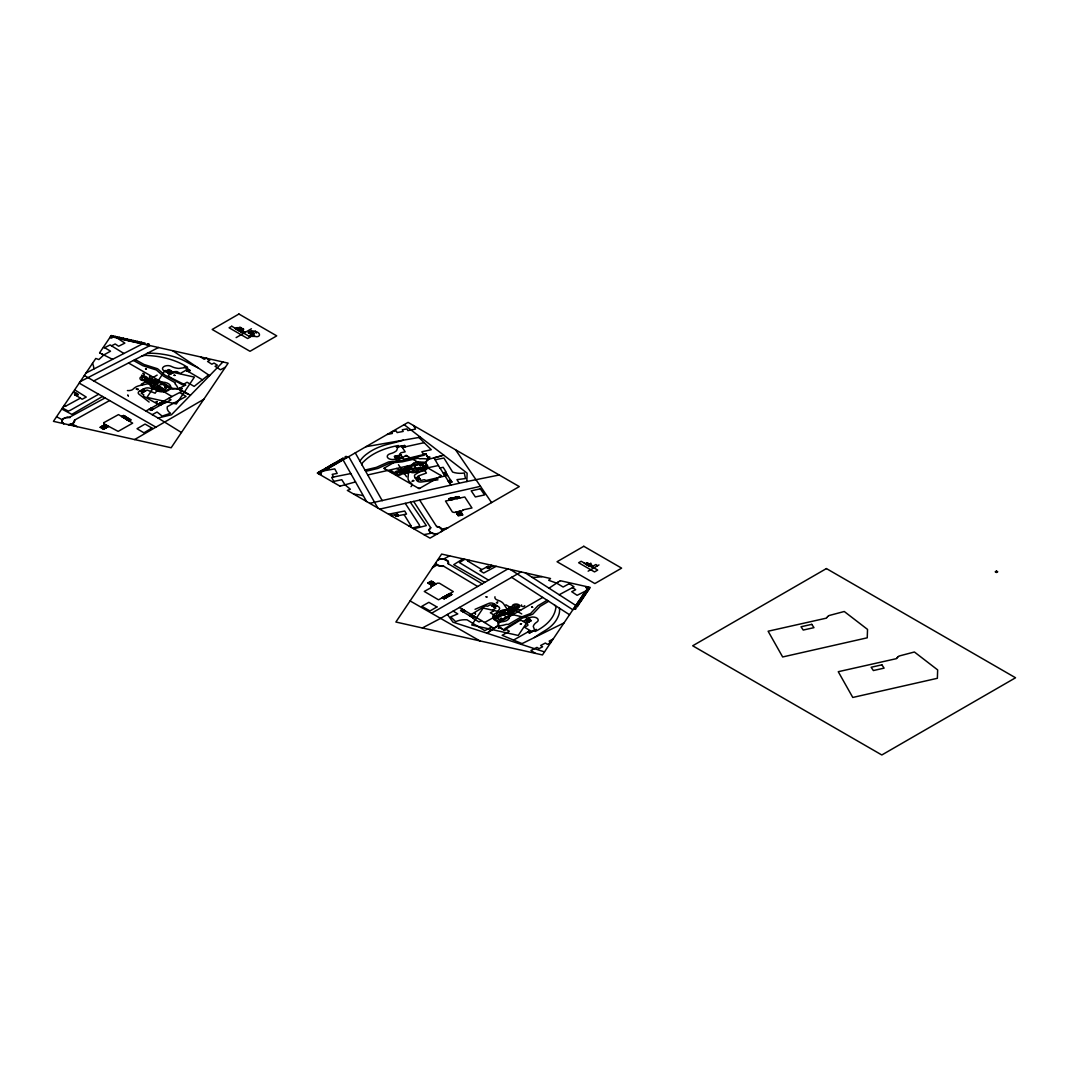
<?xml version="1.0" encoding="UTF-8"?>
<svg xmlns="http://www.w3.org/2000/svg" width="1069" height="1069" viewBox="0 0 1069 1069"><rect width="100%" height="100%" fill="white"/><g stroke="black" fill="none" stroke-linecap="round" stroke-linejoin="round"><path stroke-width="1.5" d="M254.943 336.374L249.358 336.401L251.135 335.733L251.095 334.343L248.088 332.566L249.785 332.726C246.298 329.065 257.549 335.252 253.567 333.354M369.727 503.339L466.832 481.544L467.126 473.153L404.135 424.66M432.678 533.364L431.943 533.097A6.267 3.621 0 0 1 431.288 532.763L430.072 531.948A6.441 3.715 0 0 1 429.631 531.467L429.177 529.85L430.754 527.792L413.676 501.441L379.736 509.125M459.483 607.433L484.618 622.492L493.29 617.655L497.579 620.955L498.488 624.523A9.982 5.759 0 0 1 498.234 625.298L486.796 633.169M252.124 332.379L250.961 330.722L253.286 331.377M507.882 568.935L482.186 583.861L448.165 563.71L448.392 562.013A6.374 3.675 0 0 0 448.218 561.466L444.21 559.287A6.588 3.808 0 0 0 443.368 559.14L442.499 559.06M251.562 333.982L250.427 333.809L251.162 334.717M240.779 329.052C238.467 329.907 243.304 332.325 243.679 329.372C243.919 327.648 238.734 329.065 241.206 329.118M239.095 330.481L238.2 329.092L237.772 329.72M251.188 335.238L249.505 336.321M498.234 625.298L498.488 624.537A10.155 5.866 0 0 0 498.568 623.775L498.555 623.748M239.763 329.8C244.681 328.17 237.171 324.923 239.002 329.84M441.711 530.799L441.283 531.627M252.511 332.646L253.126 332.098L251.91 331.751M498.101 625.552L498.127 625.499A10.155 5.866 0 0 1 497.807 626.046L488.961 631.766L493.998 628.505L484.417 622.372M203.832 399.245L155.927 427.146L109.586 400.554L74.536 420.144L72.732 424.259L77.249 426.691M496.297 602.889L497.673 601.834L497.459 603.157M500.225 615.878L495.161 618.764M426.518 461.113L427.119 460.432A10.155 5.866 0 0 0 426.531 461.1L425.529 464.948L427.079 467.928L426.157 466.498L422.669 467.233L426.424 473.046L418.073 476.039L420.825 480.449L424.286 479.714L426.157 480.489L447.564 475.371M441.417 531.44L441.484 531.333A6.334 3.661 0 0 0 441.003 528.367M426.357 461.34L426.317 461.394A10.035 5.799 0 0 0 426.063 461.848L367.723 474.957L355.269 452.868M896.891 658.103L896.851 658.157A10.035 5.799 0 0 0 896.597 658.611L838.256 671.706L852.781 697.456L937.366 678.294L937.66 669.916L914.396 651.996L899.35 655.952A10.035 5.799 0 0 0 898.762 656.313L898.655 656.379M99.644 352.743L103.025 347.732M150.435 375.633L149.272 377.344L157.517 382.101L158.306 381.646M587.709 587.736L588.217 586.975L570.084 582.899L569.002 583.433L574.013 586.828L559.181 594.752M243.091 329.426L242.596 329.319M362.284 465.309A7.563 4.37 0 0 1 363.767 461.567A59.811 34.529 0 0 1 398.403 445.519L396.626 450.583A13.897 8.018 0 0 1 390.399 453.697A5.292 3.047 0 0 0 388.007 458.08A5.292 3.047 0 0 0 395.864 458.855L402.332 457.492L400.1 453.911L400.875 452.788L405.178 451.826L401.57 446.281L396.211 447.002L404.697 445.599L405.472 446.775L402.345 447.457L424.166 442.686M428.108 457.559L425.649 453.75L428.001 457.706C433.493 456.77 425.676 456.73 428.816 459.202L443.862 455.234M251.843 334.677C254.489 334.156 249.291 334.209 252.431 334.223M826.885 617.428L826.938 617.361A10.035 5.799 0 0 1 827.5 616.719A9.982 5.759 0 0 1 828.301 616.051M897.025 657.916L897.065 657.849A10.155 5.866 0 0 1 897.653 657.194M255.01 331.109L255.892 331.911L253.006 331.203M498.862 615.838L499.317 615.276L498.435 615.624M597.558 565.755L595.914 564.526L591.678 566.77M241.059 328.263L240.017 328.196L240.766 328.263M84.331 375.486L158.012 418.006L171.428 414.785L222.927 361.963M65.222 417.738A6.294 3.635 0 0 0 63.766 418.407A6.441 3.715 0 0 0 63.285 418.888L62.483 419.863A6.267 3.621 0 0 0 62.229 420.317M104.615 347.652L110.535 351.193L103.773 354.948L98.882 359.558L95.796 358.462L53.45 421.346L171.16 447.764L228.138 363.139L117.71 338.352L124.873 343.122L118.632 346.249L115.185 343.964L111.497 345.808L110.174 344.913L104.308 347.813L103.386 347.184L110.441 336.722L111.751 337.016M237.946 328.691L237.251 329.426M150.782 383.865L150.048 385.214A3.782 2.178 0 0 0 154.404 387.325L156.194 386.871A3.782 2.178 0 0 0 156.448 383.584L156.061 383.397A3.782 2.178 0 0 0 150.782 383.865A9.674 5.586 0 0 0 149.259 383.811L148.23 383.838A9.674 5.586 0 0 0 144.823 384.439L140.106 385.468A12.681 7.323 0 0 0 133.438 388.835L132.356 389.717A5.746 3.314 0 0 1 127.398 390.546M253.994 335.893L251.402 335.746L253.914 335.025L251.335 335.559L252.057 334.65M427.907 459.777L427.132 460.418A9.982 5.759 0 0 1 427.894 459.777L428.816 459.202A25.923 14.966 0 0 0 421.239 458.695A2.659 1.537 0 0 1 418.246 458.173L402.372 461.808L390.025 463.037L377.892 468.449L365.678 471.335M208.575 374.925L194.144 386.39L187.075 382.248L182.572 384.867L164.826 375.059L157.571 368.752L144.034 364.489L135.175 359.558M63.285 418.888L65.343 417.792A6.214 3.581 0 0 1 66.251 417.578L68.189 417.404A6.28 3.621 0 0 1 69.138 417.444L105.056 397.935L109.586 400.554M253.259 334.744L252.578 335.238L253.741 334.971M437.662 560.062L437.662 560.062A6.254 3.608 0 0 1 443.381 559.14M241.153 331.029L239.429 330.682M157.223 380.764L154.644 381.085L155.205 379.602M240.552 329.359L239.857 329.359M428.134 459.617L428.255 459.523A10.155 5.866 0 0 1 428.803 459.202M828.528 615.891L828.662 615.797A10.035 5.799 0 0 1 829.183 615.503L844.256 611.495L867.534 629.414L867.24 637.805L782.655 656.967L768.117 631.218L826.471 618.123A10.035 5.799 0 0 1 826.725 617.682M433.359 566.356L436.486 564.258M572.476 587.576L575.67 589.714L571.715 591.705L577.126 595.313L585.384 591.17L542.451 654.936L395.877 622.024L441.631 554.076L550.548 578.516L548.664 580.307L556.642 583.126L560.263 580.694M549.025 588.204L558.058 582.164M547.114 600.257L537.948 605.749L530.612 613.499L520.189 617.508L508.176 624.523A2.659 1.537 0 0 0 505.076 624.75A25.923 14.966 0 0 1 497.793 626.046C502.47 626.715 495.441 629.735 499.584 627.222L504.501 630.296L506.091 629.374L504.809 628.625L521.819 618.376L532.736 614.181L540.126 606.364L548.664 601.259M73.28 423.244L72.572 423.698A6.294 3.635 0 0 1 69.792 424.58L68.322 424.687M443.368 559.14L449.621 555.867M462.984 558.86L453.724 564.673L484.725 582.391M464.774 559.261L459.443 562.615L488.56 580.16M414.037 480.743L412.019 481.384L413.142 480.235M504.194 630.109L519.694 620.528L521.619 620.488L527.765 624.202L527.845 625.418L524.572 627.289L531.747 631.538L529.369 632.888L527.832 631.979M432.384 567.813L436.593 565.207L443.715 566.249L477.656 586.48L482.186 583.861M160.016 405.351L143.299 396.091L143.767 394.782L141.202 393.258L147.081 390.038L155.192 393.232C155.553 389.784 168.822 387.526 163.57 391.521L160.991 389.985A1.483 0.855 0 0 0 159.909 389.704A18.454 10.65 0 0 1 153.335 388.982L149.46 388.114A4.476 2.579 0 0 0 144.809 388.435L139.424 391.214A3.915 2.258 0 0 0 138.943 394.154L149.112 402.064M239.71 330.842L240.378 330.428L239.63 330.789M123.349 417.511L128.975 420.905L130.832 419.89L123.563 415.494L121.706 416.522L123.229 415.681M102.49 396.465L71.823 414.371L61.748 409.013M134.6 439.559L155.927 427.146M410.082 600.925L431.582 613.245L477.656 586.48M422.322 627.971L440.522 618.417L521.071 571.902M186.394 370.408L187.944 369.5M143.593 377.157L162.181 387.887M237.692 329.68L238.44 329.319L237.518 329.573M158.479 380.283L157.21 381.018L170.679 388.795M236.142 337.604L251.429 328.784M251.402 331.296L251.87 332.312M252.899 332.259L253.46 332.526M319.791 473.353L318.789 473.928L332.553 481.878L333.902 481.638L331.684 477.375L350.792 473.567M505.851 604.76L521.739 613.94M587.496 563.002L586.6 564.405M591.317 565.22L589.006 565.782M498.02 621.757L511.49 613.98L512.759 614.715M542.718 597.411L498.461 622.973A10.155 5.866 0 0 1 498.542 623.441M588.15 571.18L598.987 564.926M187.409 370.996L188.959 370.101M187.743 371.184L189.28 370.302M184.309 366.787L190.175 370.582L187.623 369.326L180.273 373.469L177.026 371.571L174.928 371.611L168.474 375.166L168.555 376.275L172.39 378.533L185.605 385.121L178.122 388.916L176.826 388.675A9.982 5.759 0 0 0 175.516 388.528L175.463 388.515A10.155 5.866 0 0 0 174.18 388.475L174.06 388.475M186.728 370.609L188.291 369.7M187.048 370.796L188.625 369.901M188.064 371.384L189.627 370.502M513.561 640.077L530.211 630.63M98.629 394.247L70.22 410.336L68.242 411.071L62.443 407.984M160.991 389.985L162.902 388.902M161.713 390.426L163.397 389.477M162.1 390.653L163.784 389.691M163.196 391.307L164.88 390.359M494.934 618.617C500.573 614.622 495.375 620.742 493.29 617.655L495.949 616.158A1.483 0.855 0 0 0 496.43 615.544A18.454 10.65 0 0 1 497.686 611.735L499.196 609.504A4.476 2.579 0 0 0 498.648 606.818L493.838 603.718A3.915 2.258 0 0 0 488.733 603.437L475.037 609.303M62.216 420.371A6.133 3.541 0 0 0 62.096 420.839A6.307 3.648 0 0 0 63.806 423.645L63.913 423.698M161.366 390.198L163.049 389.263M162.475 390.866L164.145 389.918M162.849 391.08L164.519 390.145M481.451 620.581L479.006 621.958L472.845 618.256L475.277 616.88M145.865 411.044L171.949 396.532L163.57 391.521L169.303 389.049L176.826 388.675M164.132 403.04L150.956 410.429L149.059 409.28M122.08 416.75L123.937 415.721M122.454 416.963L124.311 415.935M122.828 417.204L124.685 416.162M486.208 567.305L488.025 568.454L493.21 565.648M569.269 583.621L563.149 587.028L556.642 583.126M72.692 392.764L74.122 391.976L78.358 394.568L76.367 395.61L74.549 394.474L76.554 393.419M141.629 356.231A7.563 4.37 0 0 1 148.15 355.509A59.811 34.529 0 0 1 187.543 367.335L178.804 368.444A13.897 8.018 0 0 1 171.361 366.4A5.292 3.047 0 0 0 163.437 366.908A5.292 3.047 0 0 0 165.388 371.371L168.688 369.54L173.459 372.426M165.882 371.678L169.183 369.847M166.376 371.972L169.677 370.141M166.871 372.266L170.171 370.449M432.664 585.785L436.018 583.928L431.288 581.055L427.921 582.899L432.651 585.772L427.921 582.899M442.379 597.678L444.156 598.747L451.773 594.551L449.982 593.482L442.392 597.678L443.715 598.493M462.543 609.263L460.552 610.372L473.34 617.976M460.98 610.626L463.398 609.784L461.407 610.88M461.835 611.134L463.826 610.038M462.262 611.388L464.253 610.292M462.69 611.642L465.109 610.8L463.118 611.896M469.344 615.597L485.379 605.949L487.638 606.217L490.27 604.733L495.869 608.127L493.29 609.571L493.544 610.987L490.324 612.818L497.579 617.134M469.799 615.864L471.776 614.782M470.253 616.132L472.217 615.049M470.707 616.412L472.672 615.316M471.148 616.679L473.126 615.584M471.603 616.947L473.58 615.851M472.057 617.214L474.021 616.132M526.376 623.361L531.36 620.608L528.193 618.697L523.222 621.45M140.627 391.147L143.46 389.597M141.148 391.468L143.981 389.918M141.696 391.788L144.515 390.238M142.217 392.109L145.037 390.559M145.558 390.866L142.939 389.276L145.558 390.866L142.738 392.43L140.119 390.826L142.725 392.43M100.179 427.319L105.15 424.58L108.37 426.531L103.372 429.27L100.179 427.319L105.15 424.593M126.904 419.663L128.761 418.634M127.238 419.876L128.841 418.995M128.293 420.505L129.883 419.623M444.156 598.747L451.773 594.551M167.352 372.56L170.666 370.743M167.846 372.854L171.16 371.037M168.341 373.161L171.655 371.344M174.928 371.611L170.145 374.244L165.388 371.371M152.212 414.692L157.063 412.033L162.207 416.108L170.519 413.249A14.512 8.378 0 0 1 167.312 406.674L186.073 396.425L179.846 392.55M443.889 598.6L446.321 597.558M491.727 605.615L494.479 604.105L491.727 605.615L494.412 607.245L497.179 605.735M123.202 417.418L125.06 416.389M123.563 417.645L125.434 416.629M103.372 429.27L108.37 426.531M123.937 417.859L125.808 416.843M124.311 418.086L126.182 417.07M127.599 420.077L129.189 419.208M127.946 420.291L129.536 419.422M128.641 420.705L130.231 419.836M128.975 420.905L130.378 420.144M428.415 583.193L431.782 581.349M428.923 583.5L432.29 581.656M429.404 583.808L432.771 581.964M429.912 584.115L433.279 582.271M430.406 584.409L433.773 582.565M430.927 584.716L434.295 582.872M467.019 559.768L467.073 559.809A5.251 3.033 0 0 1 467.848 561.078L469.318 560.29M487.798 568.307L489.762 567.251M491.499 627.049L484.805 630.643L467.033 619.806A14.512 8.378 0 0 0 455.675 621.664L450.704 616.866L457.773 613.9L453.162 611.094M496.203 566.316L483.682 573.011L479.901 570.646L488.186 566.249L490.003 567.412M74.67 389.838L86.255 397.067L82.153 399.258L80.389 398.149L65.583 406.207A5.251 3.033 0 0 0 63.378 406.661L63.378 406.661M75.632 395.156L77.369 394.247M76.006 395.383L77.743 394.474M74.843 394.314L76.287 393.566L78.104 394.702M74.924 394.702L76.647 393.793M75.284 394.929L77.021 394.02M85.948 373.094L142.431 343.897M93.564 381.032L158.519 347.505M206.277 358.235L204.219 359.291L200.598 356.952M225.372 367.242L220.455 369.78L215.069 366.306L217.301 365.144L214.054 363.046L211.809 364.208L207.546 361.442L209.791 360.293L206.785 358.342M553.167 639.021L549.119 641.119L550.949 642.309M550.762 642.589L547.381 644.34L545.377 643.044L540.607 645.502L542.611 646.798L538.976 648.669L536.972 647.373L530.946 650.486L535.342 653.333M149.927 345.581L80.188 381.646M112.953 337.283L111.229 338.151L110.013 337.336M587.135 586.734L585.732 587.429L587.242 588.431M420.718 468.289L419.903 468.703L420.972 468.583M520.844 644.233L564.031 622.893M501.414 618.323L500.533 618.684L501.267 618.39M441.818 530.01L446.147 528.808M339.995 486.181L355.523 481.919L366.587 501.521M142.872 384.239L141.883 384.493L142.952 384.559M423.939 534.634L431.943 533.097A6.254 3.608 0 0 0 437.889 533.565L437.836 533.605M412.447 528.006L419.663 526.175L419.289 524.839L405.245 503.339M413.797 528.781L426.331 525.614L410.322 502.203M400.1 453.911L403.133 458.748L404.924 459.149L425.796 454.004M448.045 527.712L442.379 529.115L439.359 527.298A6.361 3.675 0 0 0 438.544 526.95L436.593 526.509L419.649 500.092M242.743 330.628L241.968 330.588M65.343 417.792L66.251 417.578A6.294 3.635 0 0 1 67.24 417.471M364.957 470.066L376.341 467.367L388.555 461.928L401.476 460.632L424.193 455.207L423.538 454.231L425.809 453.71M413.676 501.441L480.489 486.315L491.566 502.59M398.456 464.708L406.594 476.801M425.609 463.077L407.864 467.059L407.209 466.084M466.832 481.544L499.236 474.997M426.143 466.472L419.462 467.955L418.5 470.868A3.274 1.884 0 0 1 415.373 472.244M401.543 446.281L404.59 445.426M422.669 467.233L426.25 466.659M439.974 467.995L443.154 467.313L446.214 472.137L443.02 472.819M333.782 481.411L341.773 479.714L345.006 484.805L350.351 489.228L347.372 490.43L429.992 538.135L519.293 486.582L408.091 422.375L324.308 470.748L334.757 468.877L337.203 473.433L332.192 474.342L333.622 477.041M437.969 479.821L421.333 481.999A3.915 2.258 0 0 1 416.857 480.556L414.612 476.6A4.476 2.579 0 0 1 415.988 474.021L418.941 472.311A18.454 10.65 0 0 0 422.736 469.131A1.483 0.855 0 0 1 423.605 468.676L438.397 465.523L450.891 485.152M438.49 465.683L434.014 457.826L440.896 456.022M390.866 515.539L397.574 514.189L398.443 515.659L395.891 516.153L395.209 514.977L397.681 514.376M443.648 473.808L446.214 473.273M443.876 474.155L446.441 473.62M444.103 474.516L446.668 473.968M444.316 474.863L446.882 474.329M444.544 475.211L447.109 474.676M444.771 475.558L447.336 475.024M448.098 480.756L450.677 480.208M448.312 481.09L450.891 480.542M448.526 481.424L451.105 480.876M448.739 481.758L451.332 481.21M448.953 482.092L451.546 481.544M449.167 482.426L451.759 481.878M449.381 482.747L451.973 482.213L445.573 472.271M456.049 497.232L448.967 498.729L449.849 500.118L448.967 498.729L458.855 496.657L459.737 498.047L459.002 496.858L456.049 497.245L458.855 496.657M460.338 511.196L455.969 512.118L458.294 515.846L462.663 514.951L460.351 511.209L462.663 514.951M418.794 477.188L415.213 477.937L418.794 477.188L420.117 479.3L416.536 480.048L420.117 479.313M456.824 513.481L461.193 512.572M457.078 513.882L461.447 512.973M457.318 514.269L461.688 513.361M457.572 514.67L461.942 513.761M457.799 515.058L462.169 514.162M458.053 515.458L462.423 514.55M435.27 459.75L443.916 458.013L452.615 472.057A14.512 8.378 0 0 0 464.307 473.006L465.509 478.551L456.971 479.634L459.229 483.268M388.595 514.229L404.723 511.022L406.541 514.069L395.891 516.153L395.036 514.683M408.986 526.001L410.897 525.627A5.251 3.033 0 0 0 410.723 526.977L410.737 527.017M255.17 331.203C262.252 333.314 259.633 338.258 254.529 336.241M391.882 431.729L396.185 430.927L397.12 432.571L403.2 431.435L402.265 429.778L406.915 428.91L407.85 430.566L415.534 429.11L413.489 425.489M387.192 434.442L392.363 433.466L391.508 431.956M319.618 474.409L321.381 474.088L320.713 472.832M365.986 446.682L420.411 437.194M542.023 576.605L541.248 576.739A38.404 22.168 0 0 1 532.268 577.38M251.643 335.719L252.471 335.613M420.117 465.429L421.173 465.309L420.291 465.403M173.753 388.488L173.619 388.488A10.035 5.799 0 0 0 172.804 388.541M405.512 455.795L406.781 455.795M418.5 488.306L419.77 488.306M353.839 494.172L354.641 494.225A38.404 22.168 0 0 1 363.313 495.722M177.147 388.728L177.36 388.755A10.155 5.866 0 0 1 178.109 388.916L190.456 395.276M138.008 389.784L136.164 388.982L138.462 389.116M256.266 333.127L256.132 333.14M560.463 580.748L569.149 582.699M520.817 610.065L517.837 609.397L509.606 614.154L510.394 614.608M164.372 387.072L165.348 387.339L164.733 386.831M544.482 651.916L453.002 622.185L447.417 614.434M506.546 610.265L504.221 609.838A3.782 2.178 0 0 0 500.573 612.363L501.361 613.392A3.782 2.178 0 0 0 507.04 613.539L507.361 613.312A3.782 2.178 0 0 0 506.546 610.265A9.648 5.572 0 0 0 506.653 609.383L506.599 608.795A9.648 5.572 0 0 0 505.557 606.831L503.78 604.105A12.681 7.323 0 0 0 497.954 600.257L496.417 599.629A5.746 3.314 0 0 1 494.974 596.769M242.73 332.713L245.295 332.285M438.517 526.95L439.359 527.298M522.046 643.632L502.176 635.293L509.352 631.218L505.717 629.147M590.061 566.263L590.235 566.329A5.211 3.007 0 0 0 591.277 566.664A5.185 2.993 0 0 1 592.627 567.131L597.718 570.071L594.524 571.915L578.623 562.748L581.175 561.278L590.021 566.236L584.035 562.922M511.917 613.98L511.37 612.497L513.935 612.818M71.088 424.313L74.736 426.117M99.564 352.85L112.566 359.344M102.116 354.12L103.773 354.948M437.555 565.113L438.343 565.514A6.374 3.675 0 0 1 435.978 563.483M56.55 416.736L62.483 419.863L62.096 420.839A6.254 3.608 0 0 0 63.873 423.671L63.819 423.645M183.494 384.346L185.137 385.228M133.438 360.453L142.952 365.745L156.395 369.981L163.33 375.994L175.476 382.929A2.659 1.537 0 0 0 175.864 384.72A25.923 14.966 0 0 1 178.122 388.916L188.01 394.02L182.371 391.12L171.735 396.639M479.914 640.892L431.582 613.245M183.868 384.132L185.605 385.121M529.863 630.83L531.427 631.726M79.2 383.103L105.056 397.935M237.144 327.876L244.788 332.285M235.487 328.544L243.638 333.247M243.385 333.394L235.233 328.691L237.144 327.582L236.516 329.132M587.242 563.149L591.063 565.367M396.599 468.476L398.857 469.772L409.708 467.34L409.307 466.739M157.143 375.099L141.255 384.279M128.521 362.979L172.79 388.541M333.261 482.279L339.848 486.088M518.184 606.11L499.584 616.853M158.012 418.006L181.436 432.504M528.848 631.405L530.398 632.3M528.514 631.605L530.05 632.501M529.529 631.017L531.079 631.926M529.182 631.204L530.732 632.113M165.508 390.439L160.417 387.499L155.459 388.167A3.274 1.884 0 0 1 152.012 387.072M202.415 379.816L186.059 370.208L188.398 371.584L189.961 370.689L187.609 369.313M528.166 631.792L529.703 632.701M495.949 616.158L497.82 617.267M495.188 616.586L496.831 617.548M494.813 616.8L496.457 617.775M493.664 617.428L495.308 618.403M162.675 389.049L165.254 390.573M168.648 398.363L171.027 399.766L164.613 403.32L162.247 401.917M495.575 616.372L497.205 617.347M494.426 617.013L496.056 617.976M494.052 617.227L495.682 618.203M450.249 593.642L451.452 594.364M449.595 593.696L451.385 594.765M449.221 593.91L451.011 594.979M448.82 594.123L450.61 595.192M491.139 565.18L492.515 566.009M527.672 618.991L530.839 620.889M527.151 619.272L530.318 621.169M526.629 619.552L529.796 621.463M160.925 402.652L162.809 403.788M160.457 402.906L162.341 404.042M159.989 403.16L161.887 404.309M159.522 403.427L161.419 404.563M159.067 403.681L160.951 404.83M158.6 403.948L160.484 405.084M153.602 408.946L151.263 408.037L153.161 409.186M150.823 408.291L152.72 409.44M150.382 408.532L152.279 409.681M151.838 409.935L149.5 409.026L151.397 410.175M526.135 619.833L529.289 621.744M525.614 620.114L528.767 622.038M525.093 620.408L528.246 622.318M493.931 604.413L496.631 606.043M493.384 604.707L496.069 606.337M492.822 605.014L495.522 606.644M492.274 605.321L494.974 606.951M444.544 596.475L446.067 597.397M444.183 596.676L445.706 597.598M443.101 597.277L444.624 598.199M123.563 415.494L130.832 419.89M128.494 418.781L130.565 420.037M103.346 425.582L106.526 427.533M102.811 425.876L106.005 427.827M102.29 426.17L105.484 428.108M101.769 426.464L104.962 428.402M101.234 426.745L104.428 428.682M100.7 427.039L103.893 428.976M448.445 594.337L450.209 595.42M448.045 594.551L449.808 595.633M447.67 594.765L449.434 595.847M447.27 594.979L449.047 596.061M443.835 596.876L445.345 597.798M443.461 597.09L444.971 597.999M442.753 597.477L444.263 598.399M111.497 345.808L123.91 353.478M64.22 405.365L65.583 406.207M499.584 627.383L504.368 630.363M481.812 569.617L467.848 561.078M74.549 394.474L80.389 398.149M486.996 566.877L488.586 567.88M486.595 567.091L488.186 568.093M487.798 566.463L489.361 567.465M487.397 566.677L488.974 567.679M525.213 572.837L575.777 605.442M511.463 577.233L569.523 614.728M572.864 609.771L510.407 569.51M172.643 350.685L209.604 375.62M409.801 471.603L411.632 472.538A3.782 2.178 0 0 0 416.723 471.082L416.723 469.946A3.782 2.178 0 0 0 411.632 468.503L411.177 468.623A3.782 2.178 0 0 0 409.801 471.603A9.674 5.586 0 0 0 409.08 472.391L408.719 472.939A9.674 5.586 0 0 0 408.305 474.983L408.037 477.896A12.681 7.323 0 0 0 410.683 482.774L411.645 483.696A5.746 3.314 0 0 1 410.964 486.662M418.888 437.462L431.261 449.715L421.854 451.773L423.738 454.512M407.476 466.953L406.942 468.449L404.817 467.554M455.541 449.768L480.489 486.315M401.997 446.187L402.799 447.363M420.758 467.206L396.252 472.698M403.788 445.786L404.576 446.962M403.347 445.893L404.135 447.069M402.893 445.987L403.694 447.176M402.452 446.08L403.24 447.27M404.242 445.693L405.031 446.869M425.756 466.765L426.584 468.035M424.273 467.086L425.101 468.356M423.778 467.193L424.593 468.463M425.275 466.872L426.09 468.142M424.781 466.979L425.596 468.249M423.284 467.3L424.099 468.569M422.789 467.407L423.605 468.676M450.477 498.408L451.372 499.811M449.969 498.515L450.864 499.904M449.474 498.622L450.37 500.025M396.332 455.955L397.895 458.427M395.65 456.089L397.214 458.574M394.982 456.236L396.546 458.708M395.864 458.855L394.301 456.369L400.781 455.006L402.332 457.492M391.762 515.378L392.443 516.447M458.053 497.045L458.801 498.248M456.637 497.352L457.398 498.542M456.169 497.446L456.917 498.648M418.073 477.335L419.409 479.447M417.364 477.482L418.687 479.593M416.643 477.643L417.966 479.754M415.921 477.79L417.244 479.901M398.336 455.528L399.886 458.013M397.668 455.661L399.218 458.147M396.987 455.808L398.537 458.294M458.521 496.951L459.269 498.141M457.599 497.152L458.334 498.341M457.118 497.259L457.853 498.448M452.521 497.98L453.376 499.383M452 498.087L452.868 499.477M451.506 498.194L452.374 499.597M450.998 498.301L451.866 499.691M410.897 525.627L404.069 514.563M397.174 514.47L397.922 515.766M396.666 514.577L397.414 515.859M395.664 514.777L396.399 516.06M396.171 514.67L396.906 515.953M367.723 474.957L382.248 500.693M343.069 459.911L355.523 481.919M377.825 508.016L348.748 456.637M92.482 363.393L92.696 363.834A38.404 22.168 0 0 1 93.831 369.019M590.756 563.122L592.627 567.131M500.305 615.691L499.089 612.965A3.274 1.884 0 0 1 500.987 610.974M448.165 561.466L448.392 562.013A6.187 3.568 0 0 1 448.472 562.601A6.28 3.621 0 0 1 448.405 563.136M436.032 563.51L435.871 562.962M440.789 475.438L440.789 476.173M384.493 467.928L384.493 468.663M431.288 532.763A6.347 3.661 0 0 1 430.059 531.948L429.631 531.467A6.347 3.661 0 0 1 429.137 530.411M437.782 526.589A6.347 3.661 0 0 1 438.718 526.857M439.559 527.204A6.347 3.661 0 0 1 440.294 527.632M429.163 530.424A6.214 3.581 0 0 1 429.177 529.85M429.35 529.302A6.214 3.581 0 0 1 429.671 528.767M430.74 527.819A6.214 3.581 0 0 0 430.139 528.273A6.28 3.621 0 0 0 429.685 528.741M437.649 533.591A6.334 3.661 0 0 1 432.491 533.378M429.19 529.756A6.334 3.661 0 0 1 429.35 529.235M403.28 440.187A181.717 104.909 0 0 1 388.461 444.116A52.301 30.186 0 0 0 367.389 453.55A42.386 24.48 0 0 0 359.946 461.18M436.593 526.509A6.361 3.675 0 0 1 437.582 526.683M439.88 527.578A6.361 3.675 0 0 1 441.604 529.877M389.904 471.616A1.764 1.016 0 0 1 392.67 471.416A1.764 1.016 0 0 1 392.31 473.006M534.433 637.512A181.717 104.909 0 0 1 545.257 630.469A52.301 30.186 0 0 0 557.951 616.933A42.386 24.48 0 0 0 559.448 608.221M443.715 566.249A6.361 3.675 0 0 1 442.686 566.316A6.294 3.635 0 0 1 439.693 565.955M439.96 566.035A6.361 3.675 0 0 1 438.664 565.608M436.713 564.258A6.361 3.675 0 0 1 436.085 562.962M528.193 618.697A5.292 3.047 0 0 1 535.916 617.575A5.292 3.047 0 0 1 536.798 622.145A13.897 8.018 0 0 0 533.271 626.447L535.181 631.485A59.811 34.529 0 0 0 555.666 608.742A7.563 4.37 0 0 0 554.423 604.974M437.742 559.915A6.374 3.675 0 0 1 442.646 558.9M448.392 563.163A6.187 3.568 0 0 1 448.165 563.71M448.165 561.492A6.187 3.568 0 0 0 447.791 560.971A6.347 3.661 0 0 0 444.21 559.287M524.745 605.629A1.764 1.016 0 0 1 522.353 606.457A1.764 1.016 0 0 1 521.578 604.92M197.965 367.763A181.717 104.909 0 0 1 185.765 361.522A52.301 30.186 0 0 0 162.328 354.186A42.386 24.48 0 0 0 147.228 353.331M71.035 424.353A6.467 3.741 0 0 0 74.028 422.482A6.294 3.635 0 0 0 74.536 420.144M67.2 417.444A6.214 3.581 0 0 1 68.175 417.404L69.178 417.444A6.214 3.581 0 0 1 70.113 417.578M71.142 424.139A6.294 3.635 0 0 1 68.91 424.5M62.363 419.796A6.294 3.635 0 0 1 63.178 418.834M142.752 373.362A1.764 1.016 0 0 1 144.195 374.738A1.764 1.016 0 0 1 141.522 375.192M897.666 657.168A9.982 5.759 0 0 1 898.428 656.54M103.934 422.616L103.88 423.805L118.165 431.382L132.676 423.15L118.512 414.585L103.934 422.616M150.181 379.121L151.076 379.161L150.195 379.094M514.269 610.145L515.151 610.239L514.536 609.931A1.617 0.935 0 0 1 511.81 610.68A1.617 0.935 0 0 1 512.118 609.063A1.617 0.935 0 0 1 514.389 610.025L514.283 610.105M431.195 586.574L431.034 587.683L424.259 591.438L438.517 599.816L453.336 591.638L439.426 583.22L437.368 583.18L431.195 586.574M401.81 469.745L402.706 469.799L401.85 469.679M509.218 618.123L508.884 618.724A8.378 4.837 0 0 1 496.738 621.102A8.378 4.837 0 0 1 494.773 613.78A8.378 4.837 0 0 1 507.601 613.94L508.243 614.461A8.378 4.837 0 0 1 509.218 618.123M111.216 335.559L110.561 336.521L112.245 336.895L112.9 335.933L111.216 335.559M113.234 336L112.579 336.976L114.263 337.35L114.917 336.388L113.234 336M115.252 336.454L114.597 337.43L116.28 337.804L116.922 336.842L115.252 336.454M117.269 336.909L116.615 337.884L118.285 338.258L118.94 337.283L117.269 336.909M119.274 337.363L118.619 338.338L120.303 338.713L120.957 337.737L119.274 337.363M121.291 337.817L120.637 338.779L122.32 339.167L122.975 338.192L121.291 337.817M123.309 338.272L122.654 339.234L124.338 339.608L124.979 338.646L123.309 338.272M125.327 338.726L124.672 339.688L126.342 340.062L126.997 339.1L125.327 338.726M127.331 339.167L126.676 340.142L128.36 340.517L129.015 339.554L127.331 339.167M129.349 339.621L128.694 340.597L130.378 340.971L131.033 339.995L129.349 339.621M131.367 340.076L130.712 341.051L132.396 341.425L133.037 340.45L131.367 340.076M133.384 340.53L132.73 341.492L134.4 341.88L135.055 340.904L133.384 340.53M135.389 340.984L134.747 341.946L136.418 342.321L137.073 341.358L135.389 340.984M137.407 341.439L136.752 342.401L138.435 342.775L139.09 341.813L137.407 341.439M139.424 341.88L138.77 342.855L140.453 343.229L141.108 342.267L139.424 341.88M141.442 342.334L140.787 343.309L142.458 343.683L143.112 342.708L141.442 342.334M143.446 342.788L142.805 343.764L144.475 344.138L145.13 343.162L143.446 342.788M147.482 343.697L146.827 344.659L148.511 345.033L149.166 344.071L147.482 343.697M127.826 395.196L128.333 395.864L127.826 395.196M145.571 368.832L146.413 369.019L145.571 368.832M165.04 370.529L146.961 397.374L176.332 403.975L194.411 377.116L165.04 370.529M157.196 401.784L156.034 402.091L157.196 401.784M174.955 375.419L174.113 375.232L174.955 375.419M474.997 613.299L475.505 613.967L474.997 613.299M486.088 596.823L486.929 597.01L486.088 596.823M483.148 608.061L471.736 625.018L518.238 635.454L529.663 618.497L483.148 608.061M521.498 623.735L520.336 624.029L521.498 623.735M532.589 607.259L531.747 607.072L532.589 607.259M574.454 607.98L573.799 608.956L575.483 609.33L576.138 608.355L574.454 607.98M576.017 605.655L575.363 606.631L577.046 607.005L577.701 606.029L576.017 605.655M576.806 604.493L576.151 605.468L577.835 605.842L578.489 604.867L576.806 604.493M577.581 603.33L576.939 604.306L578.61 604.68L579.264 603.704L577.581 603.33M578.369 602.168L577.714 603.143L579.398 603.517L580.053 602.542L578.369 602.168M579.157 601.005L578.503 601.981L580.186 602.355L580.828 601.379L579.157 601.005M579.933 599.843L579.278 600.805L580.961 601.192L581.616 600.217L579.933 599.843M580.721 598.68L580.066 599.642L581.75 600.03L582.405 599.054L580.721 598.68M581.509 597.518L580.855 598.48L582.525 598.867L583.18 597.892L581.509 597.518M582.284 596.355L581.63 597.317L583.313 597.705L583.968 596.729L582.284 596.355M583.073 595.192L582.418 596.155L584.102 596.542L584.743 595.567L583.073 595.192M583.848 594.03L583.206 594.992L584.877 595.366L585.531 594.404L583.848 594.03M584.636 592.867L583.981 593.829L585.665 594.204L586.32 593.242L584.636 592.867M585.424 591.705L584.77 592.667L586.44 593.041L587.095 592.079L585.424 591.705M586.2 590.542L585.545 591.504L587.228 591.879L587.883 590.916L586.2 590.542M586.988 589.38L586.333 590.342L588.017 590.716L588.658 589.754L586.988 589.38M587.763 588.217L587.122 589.179L588.792 589.553L589.447 588.591L587.763 588.217M588.551 587.055L587.897 588.017L589.58 588.391L590.235 587.429L588.551 587.055M463.144 509.846L462.236 510.808L454.218 512.479L452.347 511.971L445.492 501.027L464.774 496.991L471.977 507.975L463.144 509.846M160.27 388.261L159.455 388.047L160.43 388.314M182.051 388.728L180.14 387.887L182.051 388.728M413.556 463.318L412.834 463.799A8.378 4.837 0 0 0 411.177 467.367L413.569 471.376L402.826 473.794L400.608 470.494L411.351 468.088A8.378 4.837 0 0 0 423.017 471.122A8.378 4.837 0 0 0 426.344 463.973A8.378 4.837 0 0 0 413.556 463.318M151.958 428.054L143.941 432.798L137.019 428.722L145.05 424.059L151.958 428.054M238.922 314.019L212.17 329.466L249.999 351.3L276.737 335.866L238.922 314.019M231.759 326.245L229.087 327.782L247.687 338.526L250.346 336.989L231.759 326.245M148.845 378.573L144.515 381.072L152.667 385.775L156.996 383.277L148.845 378.573M148.845 378.867L145.023 381.072L152.667 385.481L156.488 383.277L148.845 378.867M151.117 379.308L151.117 379.308M251.135 335.973L251.135 335.973M253.714 335.706L252.551 335.786L253.714 335.706M318.535 472.311L317.266 473.046L318.535 473.781L319.818 473.046L318.535 472.311M320.072 471.429L318.789 472.164L320.072 472.899L321.341 472.164L320.072 471.429M321.595 470.547L320.326 471.282L321.595 472.017L322.865 471.282L321.595 470.547M323.119 469.665L321.849 470.4L323.119 471.135L324.401 470.4L323.119 469.665M324.655 468.783L323.373 469.518L324.655 470.253L325.925 469.518L324.655 468.783M326.179 467.901L324.909 468.636L326.179 469.371L327.448 468.636L326.179 467.901M327.702 467.019L326.433 467.754L327.702 468.489L328.985 467.754L327.702 467.019M329.239 466.137L327.969 466.872L329.239 467.607L330.508 466.872L329.239 466.137M330.762 465.256L329.493 465.99L330.762 466.725L332.045 465.99L330.762 465.256M332.299 464.374L331.016 465.109L332.299 465.843L333.568 465.109L332.299 464.374M333.822 463.492L332.553 464.227L333.822 464.962L335.091 464.227L333.822 463.492M335.345 462.61L334.076 463.345L335.345 464.08L336.628 463.345L335.345 462.61M336.882 461.728L335.599 462.463L336.882 463.198L338.151 462.463L336.882 461.728M338.405 460.846L337.136 461.581L338.405 462.316L339.675 461.581L338.405 460.846M339.929 459.964L338.659 460.699L339.929 461.434L341.211 460.699L339.929 459.964M341.465 459.082L340.196 459.817L341.465 460.552L342.735 459.817L341.465 459.082M342.989 458.2L341.719 458.935L342.989 459.67L344.271 458.935L342.989 458.2M346.049 456.436L344.779 457.171L346.049 457.906L347.318 457.171L346.049 456.436M406.153 455.434L383.865 468.302L419.142 488.667L441.43 475.799L406.153 455.434M436.927 606.951L430.019 610.947L421.814 606.31L428.869 602.315L436.927 606.951M583.794 546.286L557.043 561.733L594.872 583.567L621.623 568.133L583.794 546.286M511.396 606.644L503.245 611.348L507.575 613.847L515.726 609.143L511.396 606.644M587.242 562.855L585.331 563.964L589.66 566.463L591.571 565.367L587.242 562.855M511.396 606.938L503.753 611.348L507.575 613.553L515.218 609.143L511.396 606.938M514.136 610.279L514.136 610.279M590.729 565.929L591.504 565.982L590.823 565.889M826.417 568.574L692.685 645.783L881.818 754.981L1015.55 677.773L826.417 568.574M996.482 571.06L995.212 571.795L996.482 572.53L997.751 571.795L996.482 571.06M531.948 631.659C521.578 636.696 545.778 624.59 531.948 631.659M158.052 382.889L157.156 383.25A8.378 4.837 0 0 0 156.876 390.666A8.378 4.837 0 0 0 169.557 389.53A8.378 4.837 0 0 0 165.428 382.515L164.385 382.328A8.378 4.837 0 0 0 158.052 382.889M411.151 468.356L401.075 470.614L403.026 473.527L413.102 471.255L411.151 468.356M480.315 488.787L471.202 490.831L475.358 496.938L484.604 494.934L480.315 488.787M811.759 624.349L801.015 626.768L803.233 630.055L813.977 627.65L811.759 624.349M881.885 664.838L871.141 667.256L873.36 670.544L884.103 668.138L881.885 664.838M417.231 468.997A4.503 2.606 0 0 0 423.979 466.739A4.503 2.606 0 0 0 417.231 464.494A4.503 2.606 0 0 0 417.231 468.997M396.372 475.01A3.782 2.178 0 0 0 402.051 473.113A3.782 2.178 0 0 0 396.372 471.229A3.782 2.178 0 0 0 396.372 475.01M397.28 474.115A1.978 1.149 0 0 0 400.247 473.113A1.978 1.149 0 0 0 397.28 472.124A1.978 1.149 0 0 0 397.28 474.115M403.04 471.282A1.617 0.935 0 0 0 405.472 470.48A1.617 0.935 0 0 0 403.04 469.665A1.617 0.935 0 0 0 403.04 471.282M405.739 471.429A1.978 1.149 0 0 0 408.705 470.44A1.978 1.149 0 0 0 405.739 469.451A1.978 1.149 0 0 0 405.739 471.429M513.801 607.967A3.782 2.178 0 0 0 519.801 606.444A3.782 2.178 0 0 0 514.523 604.199A3.782 2.178 0 0 0 513.801 607.967M509.004 611.548A1.978 1.149 0 0 0 512.145 610.746A1.978 1.149 0 0 0 509.378 609.571A1.978 1.149 0 0 0 509.004 611.548M514.87 607.125A1.978 1.149 0 0 0 518.011 606.323A1.978 1.149 0 0 0 515.245 605.148A1.978 1.149 0 0 0 514.87 607.125M498.408 619.071A4.503 2.606 0 0 0 505.557 617.254A4.503 2.606 0 0 0 499.263 614.595A4.503 2.606 0 0 0 498.408 619.071M141.509 380.15A3.782 2.178 0 0 0 147.495 378.626A3.782 2.178 0 0 0 142.217 376.382A3.782 2.178 0 0 0 141.509 380.15M149.219 381.032A1.617 0.935 0 0 0 151.798 380.377A1.617 0.935 0 0 0 149.526 379.415A1.617 0.935 0 0 0 149.219 381.032M150.221 382.702A1.978 1.149 0 0 0 153.361 381.9A1.978 1.149 0 0 0 150.595 380.724A1.978 1.149 0 0 0 150.221 382.702M142.565 379.308A1.978 1.149 0 0 0 145.705 378.506A1.978 1.149 0 0 0 142.939 377.344A1.978 1.149 0 0 0 142.565 379.308M159.735 389.129A4.503 2.606 0 0 0 166.871 387.312A4.503 2.606 0 0 0 160.577 384.653A4.503 2.606 0 0 0 159.735 389.129"/></g></svg>
